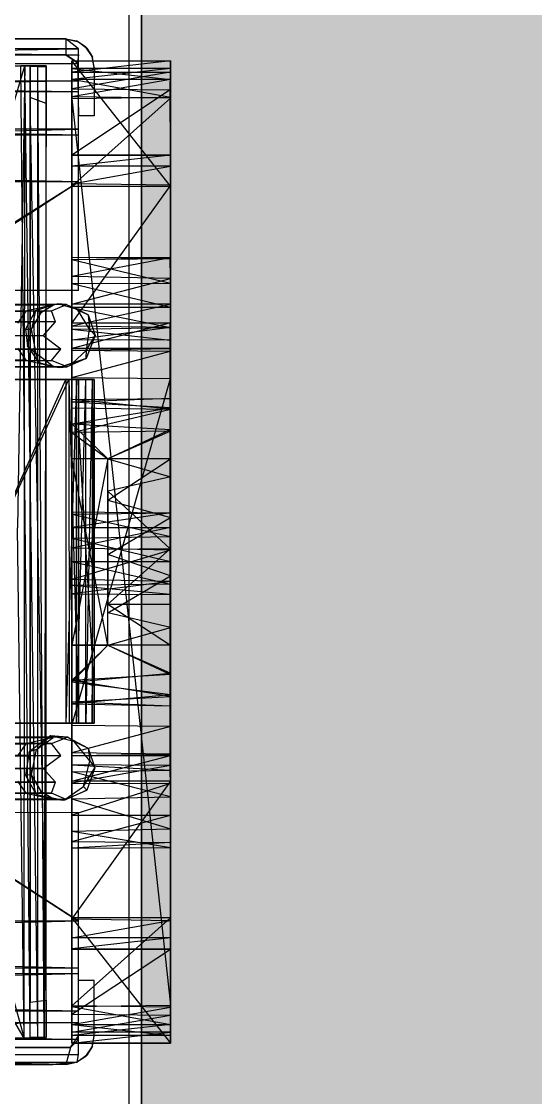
# Model space of a CAD drawing. Header units: inches. Extents: x 0 to 54693, y 0 to 31146.
# Drawn here: x 51243.8 to 51284.2, y 8200.5 to 8285 of the extents above; entities that cross this region are included whole.
import ezdxf

# ---------------------------------------------------------------- set-up
doc = ezdxf.new("R2010")
doc.units = ezdxf.units.IN
doc.header["$MEASUREMENT"] = 0
doc.layers.add('Added', color=3, linetype='Continuous')

msp = doc.modelspace()

# ---------------------------------------------------------------- linework, layer by layer
at = {"layer": 'Added', "linetype": 'Continuous', "lineweight": -2, "ltscale": 0.18}
for p, q in [((51253.23, 18348.313), (51253.23, 5148.325)), ((51252.23, 9843.353), (51252.23, 7968.353)), ((51252.23, 9843.353), (51252.23, 7968.353)), ((51253.23, 7968.353), (51253.23, 9843.353)), ((51253.23, 9843.353), (51253.23, 7968.353)), ((51253.23, 7968.353), (51253.23, 9843.353)), ((51247.259, 8283.652), (51083.915, 8282.862)), ((51247.259, 8283.652), (51083.915, 8283.652)), ((51247.259, 8283.652), (51157.992, 8283.652)), ((51167.273, 8283.652), (51247.259, 8283.652)), ((51175.94, 8283.652), (51247.259, 8282.402)), ((51247.259, 8283.652), (51248.259, 8283.417)), ((51247.259, 8283.652), (51247.259, 8282.402)), ((51247.259, 8283.652), (51248.12, 8283.481)), ((51248.259, 8282.862), (51247.259, 8283.652)), ((51248.12, 8283.481), (51248.259, 8283.417)), ((51248.85, 8282.993), (51248.12, 8283.481)), ((51248.259, 8283.417), (51248.85, 8282.993)), ((51248.259, 8283.417), (51248.92, 8282.919)), ((51248.92, 8282.919), (51248.85, 8282.993)), ((51249.338, 8282.263), (51248.85, 8282.993)), ((51248.259, 8282.862), (51083.915, 8282.862)), ((51083.915, 8280.357), (51248.259, 8282.862)), ((51083.915, 8281.7), (51247.259, 8282.402)), ((51083.915, 8282.402), (51248.259, 8282.402)), ((51247.259, 8282.402), (51175.706, 8282.402)), ((51247.259, 8282.402), (51248.259, 8281.7)), ((51248.183, 8281.784), (51247.259, 8282.402)), ((51248.259, 8282.402), (51248.183, 8281.784)), ((51248.259, 8263.873), (51248.259, 8282.862)), ((51248.92, 8282.919), (51249.357, 8282.216)), ((51248.92, 8282.919), (51249.338, 8282.263)), ((51249.509, 8281.402), (51249.338, 8282.263)), ((51249.338, 8282.263), (51249.357, 8282.216)), ((51249.509, 8281.402), (51249.357, 8282.216)), ((51083.915, 8281.7), (51248.259, 8281.7)), ((51248.259, 8279.473), (51083.915, 8281.7)), ((51179.025, 8281.517), (51244.036, 8281.517)), ((51234.618, 8249.867), (51244.036, 8281.517)), ((51244.036, 8281.517), (51243.475, 8245.227)), ((51244.474, 8281.517), (51243.726, 8281.517)), ((51244.472, 8205.117), (51243.726, 8281.517)), ((51243.726, 8281.517), (51244.036, 8281.517)), ((51243.984, 8205.117), (51244.036, 8281.517)), ((51244.036, 8281.517), (51245.066, 8281.517)), ((51245.066, 8205.117), (51244.036, 8281.517)), ((51244.472, 8205.117), (51244.474, 8281.517)), ((51245.719, 8281.519), (51244.474, 8281.517)), ((51244.474, 8281.517), (51244.475, 8281.494)), ((51244.474, 8281.517), (51244.475, 8207.931)), ((51244.475, 8281.494), (51245.719, 8281.519)), ((51244.475, 8281.494), (51245.725, 8281.438)), ((51244.475, 8279.048), (51244.475, 8281.494)), ((51244.475, 8281.494), (51244.475, 8207.931)), ((51245.066, 8281.517), (51245.719, 8281.519)), ((51245.554, 8205.117), (51245.066, 8281.517)), ((51245.066, 8205.117), (51245.066, 8281.517)), ((51245.719, 8281.519), (51245.554, 8205.117)), ((51245.725, 8205.117), (51245.719, 8281.519)), ((51245.725, 8208.114), (51245.719, 8281.519)), ((51245.719, 8281.519), (51245.725, 8281.438)), ((51245.725, 8208.114), (51245.725, 8281.438)), ((51245.725, 8281.438), (51245.726, 8278.559)), ((51247.73, 8281.917), (51247.73, 8246.285)), ((51247.73, 8281.917), (51255.49, 8281.917)), ((51255.49, 8272.067), (51247.73, 8281.917)), ((51247.73, 8281.917), (51247.73, 8204.717)), ((51247.731, 8246.466), (51247.73, 8281.917)), ((51247.73, 8281.916), (51255.49, 8281.917)), ((51247.73, 8281.916), (51255.49, 8281.916)), ((51255.49, 8281.916), (51247.73, 8281.039)), ((51255.49, 8281.312), (51247.73, 8281.311)), ((51247.731, 8279.086), (51247.73, 8281.311)), ((51247.73, 8281.311), (51247.73, 8255.303)), ((51255.49, 8281.308), (51247.73, 8281.311)), ((51247.73, 8278.926), (51247.73, 8281.311)), ((51247.731, 8281.308), (51247.73, 8281.311)), ((51247.731, 8281.308), (51247.73, 8278.926)), ((51247.73, 8280.439), (51247.731, 8281.308)), ((51255.49, 8281.308), (51247.73, 8280.439)), ((51255.49, 8281.312), (51247.731, 8281.308)), ((51247.731, 8281.308), (51255.49, 8280.439)), ((51248.183, 8281.784), (51248.259, 8277.599)), ((51248.259, 8281.402), (51248.183, 8281.784)), ((51249.509, 8281.402), (51249.509, 8277.599)), ((51255.49, 8281.916), (51255.488, 8279.635)), ((51255.49, 8220.484), (51255.49, 8281.917)), ((51255.49, 8222.638), (51255.49, 8281.917)), ((51255.49, 8225.128), (51255.49, 8281.917)), ((51255.49, 8281.917), (51255.49, 8246.403)), ((51255.49, 8281.917), (51255.49, 8204.717)), ((51255.49, 8281.917), (51255.49, 8264.805)), ((51255.49, 8281.916), (51255.49, 8281.917)), ((51255.49, 8281.039), (51255.49, 8281.916)), ((51255.49, 8281.916), (51255.49, 8274.517)), ((51255.49, 8279.025), (51255.49, 8281.312)), ((51255.49, 8281.312), (51255.49, 8281.308)), ((51255.49, 8281.312), (51255.49, 8280.439)), ((51255.49, 8281.308), (51255.49, 8279.025)), ((51255.49, 8280.439), (51255.49, 8281.308)), ((51255.49, 8281.308), (51255.49, 8278.973)), ((51255.49, 8255.394), (51255.49, 8281.308)), ((51247.73, 8281.039), (51255.49, 8281.039)), ((51255.49, 8281.039), (51247.73, 8279.717)), ((51247.73, 8278.926), (51247.73, 8280.439)), ((51255.49, 8279.025), (51247.73, 8280.439)), ((51255.49, 8280.439), (51247.73, 8280.439)), ((51247.73, 8280.439), (51247.731, 8279.086)), ((51255.49, 8280.439), (51247.731, 8279.086)), ((51255.488, 8279.635), (51255.49, 8281.039)), ((51255.49, 8280.439), (51255.49, 8279.025)), ((51248.259, 8280.357), (51083.915, 8276.543)), ((51083.915, 8280.357), (51248.259, 8280.357)), ((51247.73, 8279.717), (51255.488, 8279.635)), ((51255.488, 8279.635), (51247.73, 8274.517)), ((51255.49, 8274.517), (51255.488, 8279.635)), ((51248.259, 8276.083), (51083.915, 8279.473)), ((51248.259, 8279.473), (51083.915, 8279.473)), ((51245.726, 8278.559), (51244.475, 8279.048)), ((51245.725, 8208.114), (51244.475, 8279.048)), ((51244.475, 8279.048), (51244.475, 8207.931)), ((51247.73, 8255.303), (51247.731, 8279.086)), ((51247.731, 8279.086), (51247.73, 8272.067)), ((51255.49, 8279.025), (51247.73, 8278.926)), ((51247.73, 8272.067), (51255.49, 8278.973)), ((51247.73, 8278.926), (51247.73, 8250.649)), ((51247.73, 8207.606), (51247.73, 8278.926)), ((51247.73, 8278.926), (51255.49, 8207.708)), ((51247.73, 8278.926), (51247.73, 8252.71)), ((51247.73, 8278.926), (51247.731, 8254.659)), ((51247.73, 8278.926), (51247.73, 8255.303)), ((51255.49, 8278.973), (51247.731, 8279.086)), ((51255.488, 8243.579), (51255.49, 8279.025)), ((51255.49, 8279.025), (51255.49, 8252.827)), ((51255.49, 8279.025), (51255.49, 8207.708)), ((51255.49, 8279.025), (51255.49, 8249.235)), ((51255.49, 8279.025), (51255.49, 8254.532)), ((51255.49, 8255.394), (51255.49, 8279.025)), ((51255.49, 8278.973), (51255.49, 8255.394)), ((51245.725, 8208.114), (51245.726, 8278.559)), ((51249.509, 8277.599), (51248.259, 8277.599)), ((51083.915, 8272.402), (51248.259, 8276.543)), ((51248.259, 8276.543), (51083.915, 8276.543)), ((51248.259, 8276.083), (51083.915, 8276.083)), ((51248.259, 8272.402), (51083.915, 8276.083)), ((51247.73, 8264.976), (51247.73, 8274.517)), ((51255.49, 8274.517), (51247.73, 8274.517)), ((51247.73, 8274.507), (51255.49, 8274.517)), ((51255.49, 8274.513), (51247.73, 8274.507)), ((51255.49, 8274.513), (51247.73, 8273.639)), ((51247.731, 8272.263), (51247.73, 8274.507)), ((51247.73, 8264.397), (51247.73, 8274.507)), ((51255.49, 8274.517), (51255.489, 8266.439)), ((51255.49, 8266.355), (51255.49, 8274.517)), ((51255.49, 8274.517), (51255.49, 8274.513)), ((51255.49, 8274.517), (51255.49, 8264.805)), ((51255.49, 8274.513), (51255.49, 8272.154)), ((51255.49, 8274.513), (51255.49, 8261.317)), ((51255.49, 8273.639), (51255.49, 8274.513)), ((51255.49, 8264.428), (51255.49, 8274.513)), ((51255.49, 8266.355), (51255.49, 8274.513)), ((51247.73, 8273.639), (51247.731, 8272.263)), ((51255.49, 8273.639), (51247.73, 8273.639)), ((51247.731, 8272.263), (51255.49, 8273.639)), ((51248.259, 8272.402), (51083.915, 8272.402)), ((51234.58, 8263.835), (51248.259, 8272.402)), ((51235.111, 8263.867), (51248.259, 8272.402)), ((51247.73, 8261.317), (51247.731, 8272.263)), ((51255.49, 8272.154), (51247.73, 8261.317)), ((51247.73, 8272.067), (51247.731, 8253.404)), ((51247.73, 8255.303), (51247.73, 8272.067)), ((51247.731, 8246.466), (51247.73, 8272.067)), ((51247.73, 8255.088), (51247.73, 8272.067)), ((51247.73, 8272.067), (51255.49, 8272.067)), ((51255.49, 8272.154), (51247.731, 8272.263)), ((51255.49, 8272.067), (51255.489, 8254.659)), ((51255.49, 8272.067), (51255.49, 8243.459)), ((51255.49, 8272.067), (51255.49, 8252.948)), ((51255.49, 8272.067), (51255.49, 8255.394)), ((51255.49, 8272.067), (51255.49, 8246.044)), ((51255.49, 8266.355), (51247.73, 8266.472)), ((51247.73, 8264.976), (51247.73, 8266.472)), ((51255.489, 8266.439), (51247.73, 8266.472)), ((51255.489, 8266.439), (51247.73, 8264.976)), ((51255.49, 8266.355), (51247.73, 8266.286)), ((51255.49, 8264.428), (51247.73, 8266.286)), ((51247.73, 8264.397), (51247.73, 8266.286)), ((51255.49, 8264.805), (51255.489, 8266.439)), ((51255.489, 8266.439), (51255.49, 8266.355)), ((51255.49, 8264.428), (51255.49, 8266.355)), ((51247.73, 8245.174), (51247.73, 8264.976)), ((51255.49, 8264.805), (51247.73, 8264.976)), ((51247.73, 8264.976), (51247.73, 8262.794)), ((51247.73, 8262.794), (51255.49, 8264.805)), ((51255.49, 8264.428), (51247.73, 8264.397)), ((51247.73, 8264.397), (51247.73, 8261.317)), ((51247.73, 8262.523), (51247.73, 8264.397)), ((51255.49, 8262.523), (51247.73, 8264.397)), ((51255.49, 8262.794), (51255.49, 8264.805)), ((51255.49, 8261.317), (51255.49, 8264.428)), ((51255.49, 8262.523), (51255.49, 8264.428)), ((51248.259, 8263.873), (51234.58, 8263.835)), ((51248.259, 8263.873), (51235.111, 8263.867)), ((51068.936, 8262.516), (51246.293, 8262.748)), ((51069.505, 8262.814), (51246.293, 8262.748)), ((51247.31, 8262.757), (51069.505, 8262.814)), ((51247.31, 8262.757), (51069.995, 8262.619)), ((51246.293, 8262.748), (51244.125, 8262.256)), ((51246.65, 8262.815), (51244.877, 8262.29)), ((51244.877, 8262.29), (51246.293, 8262.748)), ((51245.353, 8262.164), (51246.293, 8262.748)), ((51246.143, 8262.272), (51247.31, 8262.757)), ((51246.293, 8262.748), (51246.65, 8262.815)), ((51247.31, 8262.757), (51246.293, 8262.748)), ((51248.195, 8262.383), (51246.65, 8262.815)), ((51247.31, 8262.757), (51246.65, 8262.815)), ((51247.31, 8262.757), (51248.195, 8262.383)), ((51247.31, 8262.757), (51249.027, 8261.957)), ((51247.731, 8261.104), (51247.73, 8262.794)), ((51255.49, 8262.794), (51247.73, 8262.794)), ((51247.731, 8261.104), (51255.49, 8262.794)), ((51068.452, 8261.589), (51244.125, 8262.256)), ((51244.125, 8262.256), (51068.936, 8262.516)), ((51069.995, 8262.619), (51246.143, 8262.272)), ((51157.751, 8262.085), (51246.143, 8262.272)), ((51246.446, 8261.403), (51157.751, 8262.085)), ((51244.125, 8262.256), (51243.468, 8261.313)), ((51244.877, 8262.29), (51244.094, 8260.829)), ((51244.877, 8262.29), (51244.566, 8260.821)), ((51244.566, 8260.821), (51245.353, 8262.164)), ((51244.877, 8262.29), (51245.353, 8262.164)), ((51246.446, 8261.403), (51246.143, 8262.272)), ((51247.73, 8262.523), (51255.49, 8260.95)), ((51247.731, 8260.821), (51247.73, 8262.523)), ((51255.49, 8262.523), (51247.73, 8262.523)), ((51249.142, 8260.84), (51248.195, 8262.383)), ((51249.027, 8261.957), (51248.195, 8262.383)), ((51249.027, 8261.957), (51249.142, 8260.84)), ((51249.027, 8261.957), (51249.572, 8260.337)), ((51246.446, 8261.403), (51158.11, 8260.317)), ((51245.487, 8260.317), (51246.446, 8261.403)), ((51247.731, 8260.821), (51247.73, 8261.317)), ((51255.49, 8261.317), (51247.73, 8259.317)), ((51247.73, 8261.317), (51255.49, 8261.317)), ((51247.73, 8259.993), (51247.731, 8261.104)), ((51247.73, 8225.163), (51247.731, 8261.104)), ((51247.731, 8261.104), (51247.73, 8245.174)), ((51247.73, 8259.993), (51255.49, 8260.995)), ((51247.731, 8261.104), (51255.49, 8260.995)), ((51255.489, 8259.959), (51255.49, 8260.995)), ((51245.487, 8260.317), (51070.613, 8259.407)), ((51245.487, 8260.317), (51158.11, 8260.317)), ((51244.094, 8260.829), (51244.263, 8259.501)), ((51244.094, 8260.829), (51244.566, 8260.821)), ((51244.263, 8259.501), (51244.566, 8260.821)), ((51244.93, 8258.929), (51244.566, 8260.821)), ((51246.865, 8259.262), (51245.487, 8260.317)), ((51247.731, 8260.821), (51247.73, 8259.993)), ((51247.731, 8260.821), (51247.73, 8259.317)), ((51247.731, 8260.821), (51255.49, 8260.95)), ((51247.731, 8260.821), (51255.489, 8259.959)), ((51249.572, 8260.337), (51248.88, 8258.522)), ((51248.888, 8259.182), (51249.142, 8260.84)), ((51248.888, 8259.182), (51249.572, 8260.337)), ((51249.142, 8260.84), (51249.572, 8260.337)), ((51255.49, 8260.95), (51255.489, 8259.959)), ((51070.397, 8258.596), (51246.865, 8259.262)), ((51246.865, 8259.262), (51070.613, 8259.407)), ((51243.47, 8259.331), (51244.124, 8258.386)), ((51244.263, 8259.501), (51245.139, 8258.216)), ((51244.263, 8259.501), (51244.93, 8258.929)), ((51246.143, 8258.362), (51246.865, 8259.262)), ((51247.73, 8259.993), (51247.73, 8225.163)), ((51247.73, 8257.031), (51247.73, 8259.993)), ((51247.73, 8259.993), (51247.73, 8229.687)), ((51247.73, 8259.993), (51247.73, 8259.317)), ((51255.489, 8259.959), (51247.73, 8259.993)), ((51247.73, 8259.993), (51247.73, 8226.589)), ((51255.49, 8259.317), (51247.73, 8259.317)), ((51247.73, 8259.317), (51247.737, 8259.194)), ((51247.73, 8257.031), (51247.73, 8259.317)), ((51247.737, 8259.194), (51255.49, 8259.317)), ((51255.473, 8259.106), (51255.49, 8259.317)), ((51255.49, 8226.534), (51255.489, 8259.959)), ((51255.49, 8229.603), (51255.49, 8259.317)), ((51244.124, 8258.386), (51068.434, 8259.111)), ((51070.397, 8258.596), (51246.143, 8258.362)), ((51245.139, 8258.216), (51244.93, 8258.929)), ((51246.273, 8257.886), (51244.93, 8258.929)), ((51248.88, 8258.522), (51246.741, 8257.819)), ((51248.88, 8258.522), (51247.372, 8257.878)), ((51247.737, 8259.194), (51247.73, 8257.031)), ((51247.73, 8257.031), (51255.473, 8259.106)), ((51247.737, 8259.194), (51255.473, 8259.106)), ((51247.786, 8258.171), (51248.888, 8259.182)), ((51247.786, 8258.171), (51248.88, 8258.522)), ((51248.88, 8258.522), (51248.888, 8259.182)), ((51255.49, 8256.946), (51255.473, 8259.106)), ((51068.906, 8258.144), (51244.124, 8258.386)), ((51068.906, 8258.144), (51246.273, 8257.886)), ((51246.273, 8257.886), (51069.497, 8257.82)), ((51069.497, 8257.82), (51247.372, 8257.878)), ((51246.143, 8258.362), (51070.078, 8258.084)), ((51247.372, 8257.878), (51070.078, 8258.084)), ((51244.124, 8258.386), (51246.273, 8257.886)), ((51245.139, 8258.216), (51246.741, 8257.819)), ((51245.139, 8258.216), (51246.273, 8257.886)), ((51247.372, 8257.878), (51246.143, 8258.362)), ((51246.273, 8257.886), (51246.741, 8257.819)), ((51246.273, 8257.886), (51247.372, 8257.878)), ((51246.741, 8257.819), (51247.786, 8258.171)), ((51246.741, 8257.819), (51247.372, 8257.878)), ((51235.019, 8229.853), (51247.5, 8256.872)), ((51235.03, 8256.878), (51247.259, 8256.873)), ((51247.5, 8256.872), (51235.03, 8256.878)), ((51235.09, 8256.885), (51247.259, 8256.873)), ((51235.11, 8229.856), (51247.259, 8256.873)), ((51247.259, 8256.873), (51247.5, 8256.872)), ((51249.509, 8256.873), (51247.259, 8256.873)), ((51247.259, 8256.873), (51247.259, 8229.862)), ((51248.12, 8256.873), (51247.259, 8229.862)), ((51247.5, 8256.872), (51248.258, 8256.873)), ((51247.5, 8256.872), (51248.257, 8229.862)), ((51247.5, 8256.872), (51247.523, 8229.862)), ((51247.73, 8257.031), (51255.49, 8256.946)), ((51247.73, 8229.687), (51247.73, 8257.031)), ((51247.73, 8229.687), (51255.49, 8256.946)), ((51248.12, 8229.862), (51248.12, 8256.873)), ((51248.12, 8229.862), (51248.85, 8256.873)), ((51248.258, 8256.873), (51248.257, 8229.862)), ((51248.259, 8256.853), (51248.258, 8256.873)), ((51248.258, 8256.873), (51249.509, 8256.873)), ((51249.509, 8256.86), (51248.258, 8256.873)), ((51248.259, 8229.865), (51248.258, 8256.873)), ((51249.509, 8256.86), (51248.259, 8256.853)), ((51248.259, 8256.853), (51248.259, 8229.865)), ((51248.259, 8256.853), (51248.259, 8253.418)), ((51248.85, 8229.862), (51248.85, 8256.873)), ((51249.338, 8256.873), (51248.85, 8229.862)), ((51249.338, 8229.862), (51249.509, 8256.873)), ((51249.338, 8256.873), (51249.338, 8229.862)), ((51249.509, 8256.873), (51249.509, 8229.862)), ((51249.509, 8253.511), (51249.509, 8256.86)), ((51255.49, 8256.946), (51255.49, 8229.603)), ((51255.49, 8255.394), (51247.73, 8255.088)), ((51247.73, 8255.303), (51255.49, 8255.394)), ((51255.49, 8254.532), (51247.73, 8255.303)), ((51247.731, 8254.659), (51247.73, 8255.303)), ((51247.73, 8255.088), (51247.73, 8255.303)), ((51255.489, 8254.659), (51247.73, 8255.088)), ((51247.731, 8253.404), (51247.73, 8255.088)), ((51255.489, 8254.659), (51255.49, 8255.394)), ((51255.49, 8254.532), (51255.49, 8255.394)), ((51247.731, 8254.659), (51247.73, 8252.71)), ((51247.73, 8252.71), (51255.49, 8254.532)), ((51247.731, 8253.404), (51255.489, 8254.659)), ((51247.731, 8254.659), (51255.49, 8254.532)), ((51255.489, 8254.659), (51255.49, 8252.948)), ((51255.49, 8252.827), (51255.49, 8254.532)), ((51247.731, 8253.404), (51247.73, 8250.649)), ((51247.731, 8253.404), (51250.571, 8250.649)), ((51247.731, 8253.404), (51255.49, 8252.948)), ((51248.259, 8253.418), (51249.509, 8253.511)), ((51249.51, 8232.781), (51248.259, 8253.418)), ((51248.259, 8229.865), (51248.259, 8253.418)), ((51248.259, 8253.418), (51248.259, 8233.224)), ((51249.509, 8253.511), (51249.51, 8232.781)), ((51249.509, 8253.511), (51249.509, 8229.869)), ((51255.49, 8252.827), (51247.73, 8252.71)), ((51247.73, 8252.71), (51250.571, 8250.649)), ((51247.73, 8250.649), (51247.73, 8252.71)), ((51255.49, 8252.948), (51250.571, 8250.649)), ((51255.49, 8252.827), (51250.571, 8250.649)), ((51255.49, 8252.948), (51255.49, 8250.641)), ((51255.49, 8252.827), (51255.49, 8249.235)), ((51247.73, 8207.606), (51247.73, 8250.649)), ((51250.571, 8250.649), (51247.73, 8250.649)), ((51250.571, 8250.649), (51247.73, 8235.986)), ((51250.571, 8235.986), (51247.73, 8250.649)), ((51250.571, 8250.649), (51247.73, 8250.649)), ((51250.571, 8235.986), (51250.571, 8250.649)), ((51255.49, 8250.641), (51250.571, 8250.649)), ((51250.571, 8250.649), (51255.49, 8249.235)), ((51250.571, 8247.404), (51255.49, 8250.641)), ((51255.49, 8250.641), (51255.49, 8246.044)), ((51255.49, 8249.235), (51250.571, 8248.089)), ((51255.49, 8249.235), (51255.488, 8243.579)), ((51250.571, 8248.089), (51250.567, 8243.52)), ((51250.571, 8248.089), (51255.488, 8243.579)), ((51250.567, 8243.115), (51250.571, 8247.404)), ((51250.571, 8247.404), (51255.49, 8246.044)), ((51247.731, 8246.466), (51247.73, 8246.285)), ((51247.73, 8245.256), (51247.731, 8246.466)), ((51247.73, 8246.285), (51255.49, 8246.403)), ((51255.49, 8246.388), (51247.73, 8245.256)), ((51247.73, 8244.397), (51247.73, 8246.285)), ((51247.73, 8246.285), (51255.49, 8244.545)), ((51247.73, 8246.285), (51247.73, 8245.174)), ((51247.731, 8246.466), (51255.49, 8246.388)), ((51247.731, 8246.466), (51255.49, 8246.403)), ((51250.567, 8243.115), (51255.49, 8246.044)), ((51255.49, 8244.545), (51255.49, 8246.403)), ((51255.49, 8246.403), (51255.49, 8204.718)), ((51255.49, 8246.403), (51255.49, 8212.117)), ((51255.49, 8246.388), (51255.49, 8246.403)), ((51255.49, 8233.667), (51255.49, 8246.044)), ((51255.49, 8241.446), (51255.49, 8246.044)), ((51243.984, 8205.117), (51243.475, 8245.227)), ((51255.49, 8245.256), (51247.73, 8243.629)), ((51247.73, 8245.256), (51255.49, 8245.256)), ((51247.73, 8245.174), (51247.73, 8204.718)), ((51247.73, 8244.397), (51247.73, 8245.174)), ((51247.73, 8240.686), (51247.73, 8245.174)), ((51247.73, 8245.174), (51247.73, 8220.563)), ((51247.73, 8245.174), (51247.73, 8225.163)), ((51255.49, 8245.256), (51255.49, 8243.459)), ((51247.73, 8244.397), (51255.49, 8244.545)), ((51247.73, 8242.574), (51247.73, 8244.397)), ((51247.73, 8244.397), (51255.49, 8242.574)), ((51255.49, 8243.459), (51247.73, 8243.629)), ((51247.73, 8243.629), (51247.731, 8241.159)), ((51255.49, 8243.459), (51247.731, 8241.159)), ((51255.488, 8243.579), (51250.567, 8243.52)), ((51250.567, 8243.52), (51250.571, 8239.231)), ((51255.488, 8243.579), (51250.571, 8239.231)), ((51255.49, 8207.708), (51255.488, 8243.579)), ((51255.488, 8243.579), (51255.49, 8239.231)), ((51255.49, 8233.667), (51255.49, 8243.459)), ((51255.49, 8243.459), (51255.49, 8241.006)), ((51247.73, 8242.574), (51255.49, 8240.798)), ((51247.73, 8242.574), (51255.49, 8242.574)), ((51247.73, 8240.686), (51247.73, 8242.574)), ((51250.571, 8238.545), (51250.567, 8243.115)), ((51255.49, 8241.446), (51250.567, 8243.115)), ((51255.49, 8240.798), (51255.49, 8242.574)), ((51247.73, 8240.023), (51247.731, 8241.159)), ((51247.731, 8241.159), (51247.73, 8214.567)), ((51255.49, 8241.006), (51247.73, 8240.023)), ((51255.49, 8240.798), (51247.73, 8240.686)), ((51255.49, 8239.991), (51247.73, 8240.686)), ((51247.73, 8240.023), (51247.73, 8240.686)), ((51255.49, 8241.006), (51247.731, 8241.159)), ((51250.571, 8238.545), (51255.49, 8241.446)), ((51255.49, 8237.4), (51255.49, 8241.446)), ((51255.49, 8241.006), (51255.49, 8239.991)), ((51255.49, 8233.667), (51255.49, 8241.006)), ((51255.49, 8239.991), (51255.49, 8240.798)), ((51255.49, 8240.798), (51255.49, 8204.718)), ((51247.73, 8240.023), (51255.49, 8239.991)), ((51255.49, 8204.718), (51255.49, 8239.991)), ((51255.49, 8239.991), (51255.49, 8233.667)), ((51250.571, 8239.231), (51255.49, 8239.231)), ((51250.571, 8239.231), (51255.49, 8235.993)), ((51255.49, 8207.708), (51255.49, 8239.231)), ((51255.49, 8237.4), (51250.571, 8238.545)), ((51250.571, 8235.986), (51255.49, 8237.4)), ((51255.49, 8237.4), (51255.49, 8233.667)), ((51255.49, 8237.4), (51255.49, 8233.807)), ((51243.984, 8205.117), (51225.432, 8236.767)), ((51235.152, 8236.866), (51243.984, 8205.117)), ((51247.73, 8207.606), (51247.73, 8235.986)), ((51250.571, 8235.986), (51247.73, 8235.986)), ((51247.73, 8233.082), (51247.73, 8235.986)), ((51250.571, 8235.986), (51247.73, 8233.23)), ((51247.73, 8233.082), (51250.571, 8235.986)), ((51247.73, 8235.986), (51247.73, 8233.23)), ((51247.73, 8235.986), (51250.571, 8235.986)), ((51255.49, 8235.993), (51250.571, 8235.986)), ((51250.571, 8235.986), (51255.49, 8233.686)), ((51250.571, 8235.986), (51255.49, 8233.807)), ((51255.49, 8207.708), (51255.49, 8235.993)), ((51255.49, 8235.993), (51255.49, 8233.686)), ((51247.73, 8233.082), (51255.49, 8233.807)), ((51255.49, 8233.686), (51247.73, 8233.23)), ((51247.73, 8233.23), (51247.73, 8207.606)), ((51247.73, 8233.23), (51247.73, 8214.567)), ((51255.49, 8231.976), (51247.73, 8233.23)), ((51247.73, 8233.23), (51247.73, 8231.547)), ((51247.73, 8233.082), (51247.73, 8214.567)), ((51247.73, 8233.082), (51247.73, 8231.381)), ((51255.49, 8232.103), (51247.73, 8233.082)), ((51249.51, 8232.781), (51248.259, 8233.224)), ((51248.259, 8233.224), (51248.259, 8229.865)), ((51255.49, 8233.686), (51255.49, 8231.976)), ((51255.49, 8233.686), (51255.49, 8207.708)), ((51249.509, 8229.869), (51249.51, 8232.781)), ((51255.49, 8232.103), (51247.73, 8231.381)), ((51247.73, 8231.547), (51255.49, 8231.976)), ((51247.73, 8231.381), (51247.73, 8231.547)), ((51247.73, 8231.547), (51247.73, 8214.567)), ((51247.73, 8231.547), (51255.49, 8231.241)), ((51247.73, 8231.381), (51247.73, 8214.567)), ((51247.73, 8231.381), (51255.49, 8231.241)), ((51255.49, 8231.241), (51255.49, 8232.103)), ((51255.49, 8207.708), (51255.49, 8231.976)), ((51255.49, 8214.567), (51255.49, 8231.976)), ((51255.49, 8231.976), (51255.49, 8231.241)), ((51255.49, 8214.567), (51255.49, 8231.241)), ((51235.019, 8229.853), (51247.523, 8229.862)), ((51247.259, 8229.862), (51235.11, 8229.856)), ((51235.11, 8229.856), (51247.523, 8229.862)), ((51247.259, 8229.862), (51249.509, 8229.862)), ((51247.523, 8229.862), (51247.259, 8229.862)), ((51248.257, 8229.862), (51247.523, 8229.862)), ((51255.49, 8229.603), (51247.73, 8229.687)), ((51247.73, 8229.687), (51247.747, 8227.529)), ((51247.73, 8226.589), (51247.73, 8229.687)), ((51249.509, 8229.869), (51248.257, 8229.862)), ((51248.257, 8229.862), (51248.259, 8229.865)), ((51249.509, 8229.862), (51248.257, 8229.862)), ((51248.259, 8229.865), (51249.509, 8229.869)), ((51246.072, 8228.863), (51244.388, 8227.608)), ((51246.072, 8228.863), (51244.953, 8227.796)), ((51247.927, 8228.418), (51246.072, 8228.863)), ((51246.283, 8228.744), (51246.072, 8228.863)), ((51247.402, 8228.759), (51246.072, 8228.863)), ((51255.49, 8229.603), (51247.747, 8227.529)), ((51255.484, 8227.44), (51255.49, 8229.603)), ((51255.49, 8226.534), (51255.49, 8229.603)), ((51255.49, 8229.603), (51255.49, 8227.317)), ((51068.434, 8227.524), (51244.124, 8228.248)), ((51068.907, 8228.49), (51246.283, 8228.744)), ((51244.124, 8228.248), (51068.907, 8228.49)), ((51069.497, 8228.814), (51246.283, 8228.744)), ((51247.402, 8228.759), (51069.497, 8228.814)), ((51247.402, 8228.759), (51070.07, 8228.547)), ((51246.143, 8228.272), (51070.07, 8228.547)), ((51157.751, 8228.085), (51246.143, 8228.272)), ((51157.751, 8228.085), (51246.865, 8227.336)), ((51244.124, 8228.248), (51243.47, 8227.304)), ((51246.283, 8228.744), (51244.124, 8228.248)), ((51244.953, 8227.796), (51246.283, 8228.744)), ((51246.143, 8228.272), (51247.402, 8228.759)), ((51246.865, 8227.336), (51246.143, 8228.272)), ((51247.402, 8228.759), (51246.283, 8228.744)), ((51247.402, 8228.759), (51249.024, 8227.917)), ((51247.927, 8228.418), (51247.402, 8228.759)), ((51249.164, 8226.9), (51247.927, 8228.418)), ((51247.927, 8228.418), (51249.024, 8227.917)), ((51158.11, 8226.317), (51246.865, 8227.336)), ((51244.388, 8227.608), (51244.105, 8225.782)), ((51244.953, 8227.796), (51244.388, 8227.608)), ((51244.566, 8225.813), (51244.388, 8227.608)), ((51244.566, 8225.813), (51244.953, 8227.796)), ((51245.487, 8226.317), (51246.865, 8227.336)), ((51247.747, 8227.529), (51247.73, 8227.317)), ((51247.73, 8227.317), (51255.484, 8227.44)), ((51247.73, 8226.032), (51247.73, 8227.317)), ((51247.73, 8226.589), (51247.73, 8227.317)), ((51247.73, 8227.317), (51255.49, 8227.317)), ((51247.73, 8225.317), (51255.49, 8227.317)), ((51255.484, 8227.44), (51247.747, 8227.529)), ((51249.024, 8227.917), (51249.558, 8226.354)), ((51249.024, 8227.917), (51249.164, 8226.9)), ((51255.49, 8227.317), (51255.484, 8227.44)), ((51255.488, 8226.177), (51255.49, 8227.317)), ((51070.618, 8225.386), (51245.487, 8226.317)), ((51245.487, 8226.317), (51158.11, 8226.317)), ((51246.449, 8225.23), (51245.487, 8226.317)), ((51247.73, 8226.589), (51247.73, 8226.032)), ((51247.73, 8226.589), (51255.488, 8226.177)), ((51255.49, 8226.534), (51247.73, 8226.589)), ((51247.73, 8226.589), (51247.73, 8225.163)), ((51255.49, 8226.534), (51247.73, 8225.163)), ((51248.65, 8224.889), (51249.164, 8226.9)), ((51248.65, 8224.889), (51249.558, 8226.354)), ((51249.558, 8226.354), (51248.934, 8224.596)), ((51249.164, 8226.9), (51249.558, 8226.354)), ((51255.49, 8226.534), (51255.488, 8226.177)), ((51255.49, 8225.128), (51255.49, 8226.534)), ((51244.566, 8225.813), (51244.105, 8225.782)), ((51244.105, 8225.782), (51244.943, 8224.274)), ((51244.943, 8224.274), (51244.566, 8225.813)), ((51245.353, 8224.47), (51244.566, 8225.813)), ((51247.73, 8226.032), (51255.488, 8226.177)), ((51247.73, 8225.317), (51247.73, 8226.032)), ((51255.49, 8224.085), (51247.73, 8226.032)), ((51247.731, 8223.927), (51247.73, 8226.032)), ((51255.49, 8225.317), (51255.488, 8226.177)), ((51255.488, 8226.177), (51255.49, 8224.085)), ((51244.125, 8224.378), (51068.452, 8225.046)), ((51070.392, 8224.569), (51246.449, 8225.23)), ((51246.449, 8225.23), (51070.618, 8225.386)), ((51243.468, 8225.322), (51244.125, 8224.378)), ((51246.143, 8224.362), (51246.449, 8225.23)), ((51247.104, 8223.813), (51248.65, 8224.889)), ((51247.104, 8223.813), (51248.934, 8224.596)), ((51248.934, 8224.596), (51247.309, 8223.877)), ((51247.73, 8225.317), (51247.731, 8212.125)), ((51247.73, 8225.317), (51247.73, 8221.379)), ((51247.731, 8223.927), (51247.73, 8225.317)), ((51255.49, 8225.317), (51247.73, 8225.317)), ((51255.49, 8225.317), (51247.73, 8214.48)), ((51247.73, 8225.163), (51255.49, 8225.128)), ((51247.73, 8225.163), (51247.73, 8222.628)), ((51255.49, 8225.128), (51247.73, 8222.628)), ((51248.934, 8224.596), (51248.65, 8224.889)), ((51255.49, 8221.555), (51255.49, 8225.317)), ((51255.49, 8214.371), (51255.49, 8225.317)), ((51255.49, 8222.638), (51255.49, 8225.128)), ((51068.936, 8224.119), (51244.125, 8224.378)), ((51246.293, 8223.887), (51068.936, 8224.119)), ((51246.293, 8223.887), (51069.505, 8223.82)), ((51247.309, 8223.877), (51069.505, 8223.82)), ((51069.992, 8224.016), (51246.143, 8224.362)), ((51069.992, 8224.016), (51247.309, 8223.877)), ((51246.143, 8224.362), (51070.392, 8224.569)), ((51244.125, 8224.378), (51246.293, 8223.887)), ((51245.353, 8224.47), (51244.943, 8224.274)), ((51244.943, 8224.274), (51247.104, 8223.813)), ((51244.943, 8224.274), (51246.293, 8223.887)), ((51246.293, 8223.887), (51245.353, 8224.47)), ((51247.309, 8223.877), (51246.143, 8224.362)), ((51246.293, 8223.887), (51247.104, 8223.813)), ((51246.293, 8223.887), (51247.309, 8223.877)), ((51247.309, 8223.877), (51247.104, 8223.813)), ((51247.731, 8223.927), (51247.73, 8221.379)), ((51247.731, 8223.927), (51255.49, 8224.085)), ((51247.731, 8223.927), (51255.49, 8221.555)), ((51255.49, 8224.085), (51255.49, 8221.555)), ((51235.032, 8222.867), (51248.259, 8222.862)), ((51235.032, 8222.867), (51248.259, 8214.304)), ((51235.093, 8222.873), (51248.259, 8222.862)), ((51248.259, 8214.304), (51235.093, 8222.873)), ((51247.73, 8220.563), (51255.49, 8222.638)), ((51247.73, 8222.628), (51255.49, 8222.638)), ((51247.73, 8222.628), (51247.73, 8220.563)), ((51248.259, 8203.844), (51248.259, 8222.862)), ((51255.49, 8220.484), (51255.49, 8222.638)), ((51247.73, 8221.379), (51255.49, 8221.555)), ((51247.73, 8221.379), (51247.731, 8212.125)), ((51247.73, 8221.379), (51255.49, 8220.1)), ((51247.731, 8220.045), (51247.73, 8221.379)), ((51255.49, 8221.555), (51255.49, 8212.122)), ((51255.49, 8221.555), (51255.49, 8220.1)), ((51247.731, 8212.125), (51247.73, 8220.563)), ((51247.73, 8220.563), (51255.49, 8220.484)), ((51247.731, 8220.045), (51247.73, 8220.563)), ((51247.73, 8212.117), (51247.73, 8220.563)), ((51255.49, 8220.484), (51247.731, 8220.045)), ((51255.49, 8220.484), (51255.49, 8220.1)), ((51255.49, 8220.484), (51255.49, 8212.122)), ((51255.49, 8220.484), (51255.49, 8212.117)), ((51247.731, 8220.045), (51255.49, 8220.1)), ((51247.731, 8220.045), (51247.731, 8212.125)), ((51255.49, 8220.1), (51255.49, 8212.122)), ((51255.49, 8214.567), (51247.73, 8207.661)), ((51255.49, 8214.567), (51247.73, 8214.567)), ((51247.73, 8207.606), (51247.73, 8214.567)), ((51247.73, 8214.567), (51255.49, 8204.717)), ((51247.731, 8212.125), (51247.73, 8214.48)), ((51247.73, 8214.48), (51255.49, 8214.371)), ((51255.49, 8214.567), (51255.49, 8207.708)), ((51255.49, 8207.549), (51255.49, 8214.567)), ((51248.259, 8214.304), (51083.915, 8214.304)), ((51248.259, 8214.304), (51083.915, 8210.163)), ((51248.259, 8210.623), (51083.915, 8214.304)), ((51247.73, 8212.996), (51255.49, 8214.371)), ((51255.49, 8214.371), (51255.49, 8212.122)), ((51255.49, 8212.996), (51255.49, 8214.371)), ((51255.49, 8212.996), (51247.73, 8212.996)), ((51247.73, 8212.996), (51247.731, 8212.125)), ((51255.49, 8212.996), (51247.731, 8212.125)), ((51247.73, 8212.117), (51247.731, 8212.125)), ((51247.73, 8212.117), (51255.49, 8212.122)), ((51247.73, 8212.117), (51255.49, 8212.117)), ((51247.73, 8204.718), (51247.73, 8212.117)), ((51247.73, 8212.117), (51247.732, 8206.999)), ((51255.49, 8212.122), (51247.731, 8212.125)), ((51247.732, 8206.999), (51255.49, 8212.117)), ((51248.259, 8210.623), (51083.915, 8210.623)), ((51248.259, 8207.233), (51083.915, 8210.623)), ((51248.259, 8210.163), (51083.915, 8210.163)), ((51248.259, 8210.163), (51083.915, 8206.349)), ((51249.509, 8209.639), (51248.259, 8209.639)), ((51249.509, 8205.304), (51249.509, 8209.639)), ((51244.472, 8205.117), (51244.475, 8207.931)), ((51244.475, 8207.931), (51245.725, 8208.114)), ((51244.475, 8205.172), (51244.475, 8207.931)), ((51245.725, 8208.114), (51245.714, 8205.2)), ((51245.725, 8205.117), (51245.725, 8208.114)), ((51247.73, 8207.606), (51255.49, 8207.708)), ((51255.49, 8207.549), (51255.49, 8207.708)), ((51255.49, 8205.326), (51255.49, 8207.708)), ((51255.49, 8207.708), (51255.49, 8206.196)), ((51248.259, 8205.006), (51083.915, 8207.233)), ((51248.259, 8207.233), (51083.915, 8207.233)), ((51247.73, 8205.323), (51247.73, 8207.661)), ((51247.73, 8207.606), (51247.73, 8207.661)), ((51255.49, 8207.549), (51247.73, 8207.661)), ((51247.731, 8205.327), (51247.73, 8207.661)), ((51247.73, 8206.196), (51247.73, 8207.606)), ((51247.73, 8207.606), (51247.73, 8205.323)), ((51247.73, 8207.606), (51255.49, 8206.196)), ((51247.73, 8206.196), (51255.49, 8207.549)), ((51247.73, 8204.718), (51247.732, 8206.999)), ((51247.732, 8206.999), (51247.73, 8205.596)), ((51247.73, 8205.596), (51255.49, 8206.917)), ((51247.732, 8206.999), (51255.49, 8206.917)), ((51255.49, 8207.549), (51255.49, 8205.326)), ((51255.49, 8206.196), (51255.49, 8207.549)), ((51255.49, 8207.549), (51255.49, 8205.323)), ((51083.915, 8206.349), (51248.259, 8206.349)), ((51248.259, 8206.349), (51083.915, 8203.844)), ((51247.73, 8206.196), (51255.49, 8206.196)), ((51247.73, 8206.196), (51255.49, 8205.326)), ((51247.73, 8206.196), (51247.731, 8205.327)), ((51247.73, 8205.323), (51247.73, 8206.196)), ((51255.49, 8206.196), (51247.731, 8205.327)), ((51255.49, 8206.196), (51255.49, 8205.326)), ((51244.472, 8205.117), (51244.475, 8205.172)), ((51245.714, 8205.2), (51244.475, 8205.172)), ((51245.725, 8205.117), (51244.475, 8205.172)), ((51245.725, 8205.117), (51245.714, 8205.2)), ((51247.642, 8204.38), (51248.259, 8205.304)), ((51255.49, 8205.596), (51247.73, 8205.596)), ((51247.73, 8205.596), (51247.73, 8204.718)), ((51247.73, 8204.718), (51255.49, 8205.596)), ((51247.731, 8205.327), (51247.73, 8205.323)), ((51255.49, 8205.326), (51247.73, 8205.323)), ((51255.49, 8205.323), (51247.73, 8205.323)), ((51255.49, 8205.323), (51247.731, 8205.327)), ((51249.338, 8204.443), (51249.509, 8205.304)), ((51249.357, 8204.49), (51249.509, 8205.304)), ((51255.49, 8205.326), (51255.49, 8205.323)), ((51247.642, 8204.38), (51083.915, 8205.006)), ((51248.259, 8205.006), (51083.915, 8205.006)), ((51083.915, 8204.304), (51247.642, 8204.38)), ((51247.642, 8204.38), (51092.341, 8204.304)), ((51247.642, 8204.38), (51157.751, 8204.304)), ((51161.776, 8204.304), (51247.642, 8204.38)), ((51247.642, 8204.38), (51164.054, 8204.304)), ((51247.642, 8204.38), (51165.802, 8204.304)), ((51247.642, 8204.38), (51167.27, 8204.304)), ((51247.642, 8204.38), (51167.278, 8204.304)), ((51245.725, 8205.117), (51168.632, 8205.117)), ((51247.642, 8204.38), (51175.94, 8204.304)), ((51247.259, 8203.054), (51175.94, 8204.304)), ((51243.984, 8205.117), (51243.74, 8205.117)), ((51243.74, 8205.117), (51244.472, 8205.117)), ((51244.472, 8205.117), (51245.725, 8205.117)), ((51247.642, 8204.38), (51247.259, 8203.054)), ((51248.259, 8205.006), (51247.642, 8204.38)), ((51255.49, 8204.718), (51247.73, 8204.718)), ((51247.73, 8204.718), (51247.73, 8204.717)), ((51247.73, 8204.717), (51255.49, 8204.718)), ((51247.73, 8204.717), (51255.49, 8204.717)), ((51248.85, 8203.713), (51249.338, 8204.443)), ((51249.357, 8204.49), (51248.92, 8203.787)), ((51248.92, 8203.787), (51249.338, 8204.443)), ((51249.338, 8204.443), (51249.357, 8204.49)), ((51083.915, 8203.844), (51248.173, 8203.226)), ((51083.915, 8203.844), (51248.259, 8203.844)), ((51248.12, 8203.225), (51248.92, 8203.787)), ((51248.12, 8203.225), (51248.85, 8203.713)), ((51248.173, 8203.226), (51248.259, 8203.844)), ((51248.92, 8203.787), (51248.173, 8203.226)), ((51248.92, 8203.787), (51248.85, 8203.713)), ((51083.915, 8203.054), (51248.173, 8203.226)), ((51149.897, 8203.054), (51248.173, 8203.226)), ((51248.173, 8203.226), (51158.01, 8203.054)), ((51161.776, 8203.054), (51248.173, 8203.226)), ((51248.173, 8203.226), (51164.054, 8203.054)), ((51165.802, 8203.054), (51248.173, 8203.226)), ((51167.273, 8203.054), (51248.173, 8203.226)), ((51167.273, 8203.054), (51246.256, 8203.054)), ((51246.256, 8203.054), (51167.28, 8203.054)), ((51247.259, 8203.054), (51167.28, 8203.054)), ((51247.259, 8203.054), (51175.706, 8203.054)), ((51248.173, 8203.226), (51246.256, 8203.054)), ((51247.259, 8203.054), (51246.256, 8203.054)), ((51248.173, 8203.226), (51247.259, 8203.054)), ((51247.259, 8203.054), (51248.12, 8203.225)), ((51248.12, 8203.225), (51248.173, 8203.226))]:
    msp.add_line(p, q, dxfattribs=at)
msp.add_solid([(51353.23, 5048.325), (51253.23, 5048.325), (51353.23, 18348.313), (51253.23, 18348.313)], dxfattribs=at)

doc.saveas('drawing.dxf')
